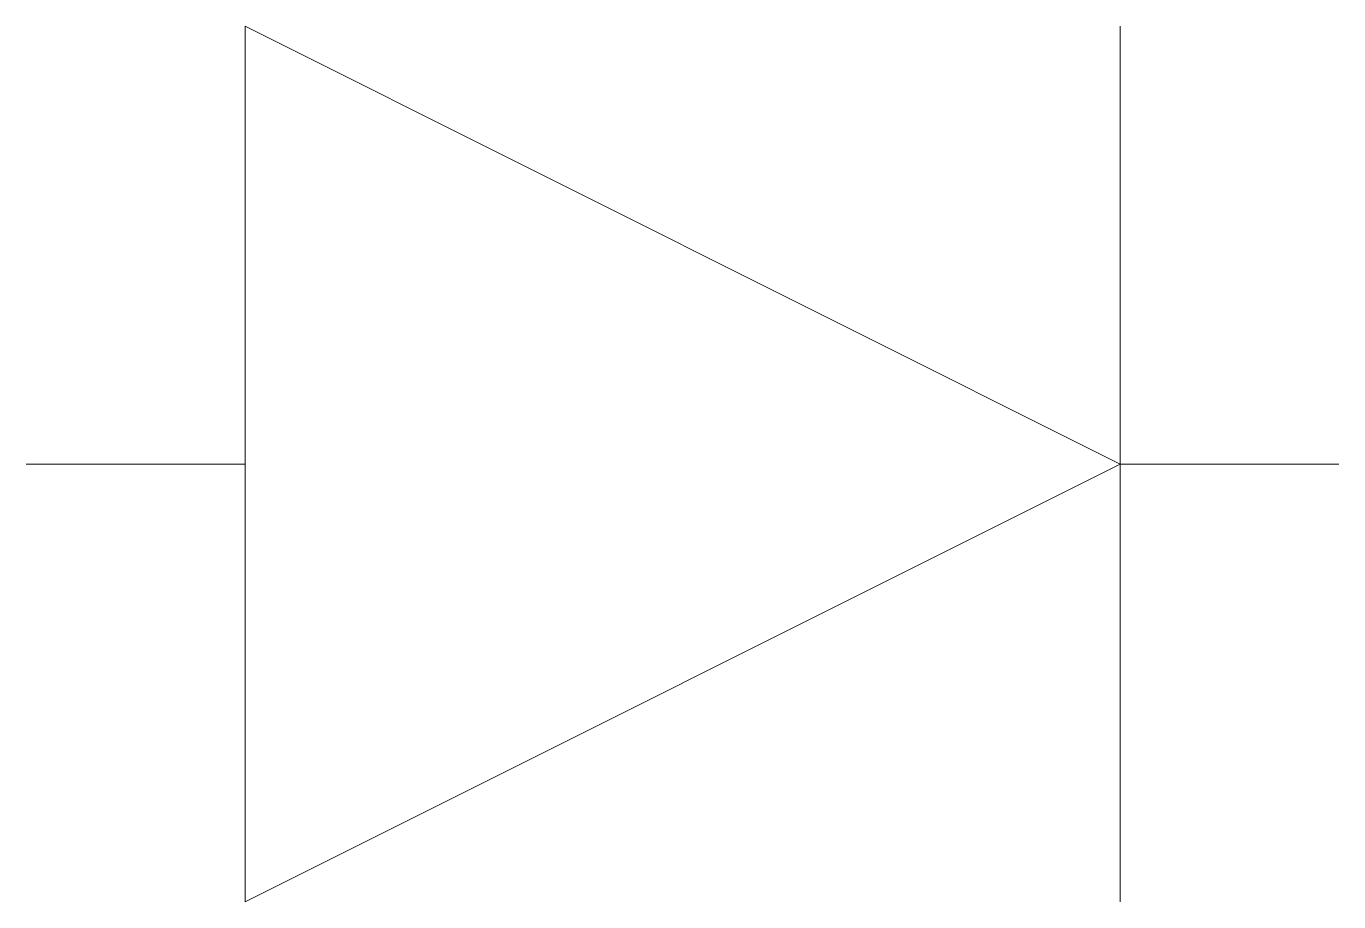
# Model space of a CAD drawing. Header units: millimetres. Extents: x 0 to 60, y -20 to 20.
import ezdxf

# ---------------------------------------------------------------- set-up
doc = ezdxf.new("R2010")
doc.units = ezdxf.units.MM
doc.layers.get('0').update_dxf_attribs({"lineweight": 0, "true_color": 0xffffff})

msp = doc.modelspace()

# ---------------------------------------------------------------- linework, layer by layer
for p, q in [((10, -20), (10, 20)), ((10, 20), (50, 0)), ((50, -20), (50, 20)), ((0, 0), (10, 0)), ((50, 0), (10, -20)), ((50, 0), (60, 0))]:
    msp.add_line(p, q)

doc.saveas('drawing.dxf')
